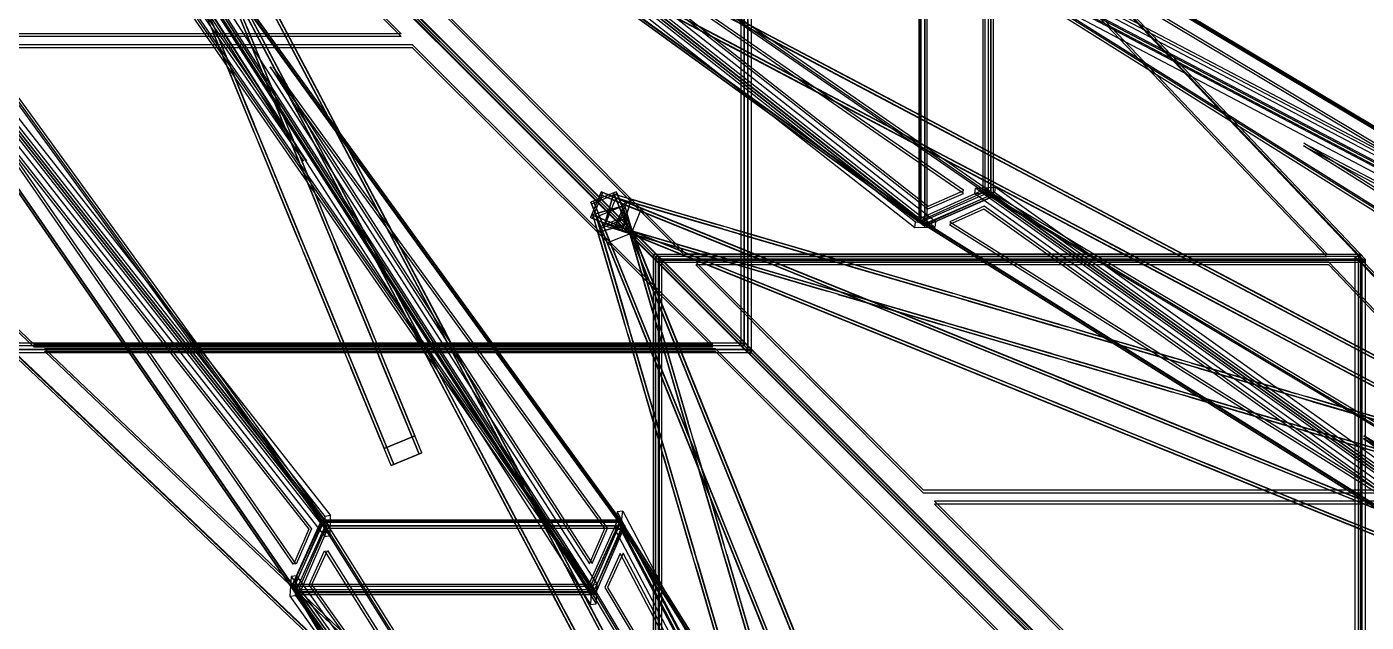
# Model space of a CAD drawing. Header units: millimetres. Extents: x -52000 to 48850, y -48850 to 51750.
# Drawn here: x -38463 to -31200, y 33072 to 36301 of the extents above; entities that cross this region are included whole.
import ezdxf

# ---------------------------------------------------------------- set-up
doc = ezdxf.new("R2010")
doc.units = ezdxf.units.MM
doc.layers.add('D-STR-STRC', color=7, linetype='Continuous', lineweight=25)

msp = doc.modelspace()

# ---------------------------------------------------------------- linework, layer by layer
at = {"layer": 'D-STR-STRC'}
for points in [[(-33590.4, 35234.6), (-38031.7, 38723.5), (-38401.4, 38723.5)], [(-33591.2, 35234.6), (-33221.6, 35395.8), (-38032.5, 38723.5)], [(-33592.8, 35219.5), (-38034.1, 38708.3), (-38403.8, 38708.3)], [(-33592.8, 35219.5), (-33223.2, 35380.7), (-38034.1, 38708.3)], [(-38591.5, 38591.5), (-38591.5, 34553.6), (-34553.6, 34553.6), (-34553.6, 38591.5)], [(-34571.7, 38586.9), (-38586.9, 38586.9), (-35039.5, 35039.5), (-31204.3, 35039.5)], [(-34571.7, 38572), (-38586.9, 38572), (-35039.5, 35024.6), (-31204.3, 35024.6)], [(-38586.2, 38586.2), (-38586.2, 34572.4), (-34572.4, 34572.4), (-34572.4, 38586.2)], [(-38570.8, 38570.8), (-38570.8, 34534), (-34534, 34534), (-34534, 38570.8)], [(-38565.5, 38565.5), (-38565.5, 34552.8), (-34552.8, 34552.8), (-34552.8, 38565.5)], [(-34571.7, 34571.7), (-34571.7, 38586.9), (-34591.7, 38586.9), (-34591.7, 34571.7)], [(-34533.3, 34533.3), (-34533.3, 38571.5), (-34553.3, 38571.5), (-34553.3, 34533.3)], [(-40328.3, 38034.1), (-40328.3, 38403.8), (-36839.5, 33592.8)], [(-40313.2, 38036.6), (-40313.2, 38406.2), (-36824.3, 33595.3)], [(-38723.5, 38401.4), (-38723.5, 38031.7), (-35395.9, 33220.8)], [(-38723.4, 38402.2), (-35395.8, 33221.5), (-35234.6, 33591.2)], [(-38708.3, 38403.8), (-38708.3, 38034.1), (-35380.7, 33223.2)], [(-38708.3, 38403.8), (-35380.7, 33223.2), (-35219.5, 33592.8)], [(-38685.8, 38064.2), (-36961.8, 35571.7), (-38685.8, 38255.7)], [(-38670.6, 38066.6), (-36946.6, 35574.1), (-38670.6, 38258.1)], [(-38163.1, 38205.1), (-38003.3, 38120.7), (-29603.7, 33681), (-29763.4, 33765.5)], [(-38155.6, 38219.3), (-37995.9, 38134.9), (-29596.2, 33695.2), (-29755.9, 33779.6)], [(-38100.8, 38218.2), (-38016.4, 38058.5), (-33576.7, 29658.8), (-33661.1, 29818.5)], [(-38086.7, 38225.7), (-38002.2, 38066), (-33562.6, 29666.3), (-33647, 29826)], [(-38219.3, 38155.6), (-38134.9, 37995.9), (-33695.2, 29596.2), (-33779.6, 29755.9)], [(-38205.1, 38163.1), (-38120.7, 38003.3), (-33681, 29603.7), (-33765.5, 29763.4)], [(-36336.1, 33983.7), (-36336.1, 33983.7), (-38042.3, 38138.9), (-38042.3, 38138.9)], [(-38225.7, 38086.7), (-38066, 38002.2), (-29666.3, 33562.6), (-29826, 33647)], [(-38218.2, 38100.8), (-38058.5, 38016.4), (-29658.8, 33576.7), (-29818.5, 33661.1)], [(-36473, 33927.4), (-36473, 33927.4), (-38179.2, 38082.7), (-38179.2, 38082.7)], [(-40328.3, 38034.1), (-36839.5, 33592.8), (-37000.7, 33223.2)], [(-40313.2, 38035.8), (-36824.3, 33594.4), (-36985.5, 33224.8)], [(-42122.5, 37919.2), (-37904.2, 37919.2), (-34533.3, 34548.3), (-38571.5, 34548.3)], [(-42122.5, 37904.2), (-37904.2, 37904.2), (-34533.3, 34533.3), (-38571.5, 34533.3)], [(-41402.6, 37413.2), (-37585, 37413.2), (-36432.4, 36263.3), (-40194, 36263.3)], [(-41402.6, 37398.2), (-37585, 37398.2), (-36432.4, 36248.3), (-40194, 36248.3)], [(-33576.7, 35313.6), (-33384.5, 35397.4), (-35886.2, 37127.8)], [(-33575.1, 35328.7), (-33382.9, 35412.6), (-35884.6, 37142.9)], [(-28454.5, 34128.9), (-33626.2, 36849.3), (-33269.7, 37010.5)], [(-28452.8, 34144.1), (-33624.6, 36864.5), (-33268, 37025.7)], [(-33268.2, 37024.8), (-33268.2, 35406.6), (-33624.4, 35245.4), (-33624.4, 36863.6)], [(-33250.3, 37018.4), (-33250.4, 35400.2), (-33619.6, 35240), (-33619.6, 36858.1)], [(-33238, 37006.8), (-33238.1, 35388.6), (-33594.2, 35226.5), (-33594.2, 36844.7)], [(-33223.4, 36999.7), (-33223.4, 35381.6), (-33592.6, 35220.4), (-33592.6, 36838.6)], [(-33277.5, 35401.5), (-33277.5, 37021.5), (-33268, 37025.7), (-33268, 35405.7)], [(-33233.2, 35376.3), (-33233.2, 36996.3), (-33223.2, 37000.7), (-33223.2, 35380.7)], [(-30759, 35420), (-33448.3, 36834.6), (-33262.9, 36918.4)], [(-30757.3, 35435.2), (-33446.7, 36849.8), (-33261.2, 36933.6)], [(-28454.1, 34128.9), (-28810.7, 33830.2), (-33625.9, 36849.4)], [(-33615.1, 36868.8), (-33615.1, 35248.8), (-33624.6, 35244.5), (-33624.6, 36864.5)], [(-28452.8, 34144.1), (-28809.4, 33845.4), (-33624.6, 36864.5)], [(-33582.9, 36843.8), (-33582.9, 35223.8), (-33592.8, 35219.5), (-33592.8, 36839.5)], [(-37330.1, 36760), (-37277.4, 36660.4), (-36940.3, 36022.6)], [(-37327, 36754.3), (-36989.9, 36116.4), (-36937.3, 36016.8)], [(-37315.9, 36767.5), (-37263.3, 36667.9), (-36926.2, 36030)], [(-37312.9, 36761.7), (-36975.8, 36123.9), (-36923.1, 36024.3)], [(-33042.8, 36782.3), (-36598.2, 36782.3), (-34890.3, 35070.4), (-31413.7, 35070.4)], [(-33042.8, 36767.4), (-36598.2, 36767.4), (-34890.3, 35055.5), (-31413.7, 35055.5)], [(-37448.5, 36697.4), (-37395.9, 36597.8), (-37058.8, 35959.9)], [(-37445.5, 36691.6), (-37108.4, 36053.8), (-37055.7, 35954.2)], [(-37434.4, 36704.8), (-37381.8, 36605.3), (-37044.6, 35967.4)], [(-37431.4, 36699.1), (-37094.2, 36061.3), (-37041.6, 35961.7)], [(-35367.5, 36576), (-35268, 36523.4), (-34630.1, 36186.2)], [(-35361.8, 36573), (-34723.9, 36235.8), (-34624.4, 36183.2)], [(-35360, 36590.1), (-35260.5, 36537.5), (-34622.6, 36200.4)], [(-35354.3, 36587.1), (-34716.5, 36250), (-34616.9, 36197.3)], [(-37093.7, 35828.8), (-37300.6, 36332.6), (-37300.6, 36332.6)], [(-37078.9, 35834.8), (-37285.8, 36338.7), (-37285.8, 36338.7)], [(-34604.9, 36324.5), (-34505.4, 36271.9), (-33867.5, 35934.7)], [(-34599.2, 36321.4), (-33961.3, 35984.3), (-33861.8, 35931.7)], [(-34597.4, 36338.6), (-34497.9, 36286), (-33860, 35948.9)], [(-34591.7, 36335.6), (-33953.9, 35998.5), (-33854.3, 35945.8)], [(-37245.4, 35766.5), (-37452.3, 36270.3), (-37452.3, 36270.3)], [(-37230.6, 35772.5), (-37437.5, 36276.4), (-37437.5, 36276.4)], [(-37077.8, 35789.9), (-37077.8, 35789.9), (-37284.7, 36293.8)], [(-37063, 35796), (-37063, 35796), (-37269.9, 36299.9)], [(-40132, 36204.2), (-36373.2, 36204.2), (-34742.9, 34577.8), (-38422.6, 34577.8)], [(-40132, 36189.2), (-36373.2, 36189.2), (-34742.9, 34562.8), (-38422.6, 34562.8)], [(-37229.5, 35727.6), (-37229.5, 35727.6), (-37436.4, 36231.5)], [(-37214.7, 35733.7), (-37214.7, 35733.7), (-37421.6, 36237.6)], [(-34667.5, 36206), (-34568, 36153.4), (-33930.1, 35816.2)], [(-34661.8, 36203), (-34024, 35865.8), (-33924.4, 35813.2)], [(-34660.1, 36220.1), (-34560.5, 36167.5), (-33922.6, 35830.4)], [(-34654.3, 36217.1), (-34016.5, 35880), (-33916.9, 35827.4)], [(-37142.9, 36082.8), (-35412.5, 33388.9), (-35328.7, 33581.1)], [(-37127.7, 36084.4), (-35397.4, 33390.5), (-35313.5, 33582.7)], [(-36960.1, 36060), (-36907.5, 35960.4), (-36570.3, 35322.6)], [(-36957.1, 36054.3), (-36619.9, 35416.4), (-36567.3, 35316.9)], [(-36946, 36067.5), (-36893.3, 35967.9), (-36556.2, 35330.1)], [(-36942.9, 36061.8), (-36605.8, 35423.9), (-36553.2, 35324.3)], [(-37078.6, 35997.4), (-37025.9, 35897.8), (-36688.8, 35260)], [(-37075.5, 35991.7), (-36738.4, 35353.8), (-36685.8, 35254.2)], [(-37064.4, 36004.9), (-37011.8, 35905.3), (-36674.7, 35267.4)], [(-37061.4, 35999.1), (-36724.3, 35361.3), (-36671.6, 35261.7)], [(-33905, 35954.5), (-33805.4, 35901.9), (-33167.5, 35564.7)], [(-33899.2, 35951.5), (-33261.4, 35614.3), (-33161.8, 35561.7)], [(-33897.5, 35968.6), (-33797.9, 35916), (-33160.1, 35578.9)], [(-33891.8, 35965.6), (-33253.9, 35628.5), (-33154.3, 35575.9)], [(-38747.8, 35886.2), (-36933.6, 33576.7), (-37017.4, 33384.5)], [(-38732.6, 35887.8), (-36918.4, 33578.3), (-37002.3, 33386.1)], [(-33967.6, 35836), (-33868, 35783.4), (-33230.2, 35446.3)], [(-33961.8, 35833), (-33324, 35495.9), (-33224.4, 35443.2)], [(-33960.1, 35850.2), (-33860.5, 35797.6), (-33222.7, 35460.4)], [(-33954.4, 35847.2), (-33316.5, 35510), (-33217, 35457.4)], [(-36850, 35235.2), (-37056.9, 35739), (-37056.9, 35739)], [(-36835.2, 35241.2), (-37042.1, 35745.1), (-37042.1, 35745.1)], [(-37001.7, 35172.9), (-37208.6, 35676.7), (-37208.6, 35676.7)], [(-36986.9, 35178.9), (-37193.8, 35682.8), (-37193.8, 35682.8)], [(-36834, 35196.3), (-36834, 35196.3), (-37040.9, 35700.2)], [(-36819.2, 35202.4), (-36819.2, 35202.4), (-37026.1, 35706.3)], [(-28651.9, 34151.2), (-28850.9, 33984.4), (-31539, 35669.8)], [(-36985.7, 35134), (-36985.7, 35134), (-37192.6, 35637.9)], [(-36970.9, 35140.1), (-36970.9, 35140.1), (-37177.8, 35644)], [(-33197.5, 35598.7), (-33097.9, 35546), (-32460.1, 35208.9)], [(-33191.8, 35595.6), (-32553.9, 35258.5), (-32454.4, 35205.9)], [(-28653.2, 34136), (-28852.3, 33969.3), (-31540.3, 35654.7)], [(-33205, 35584.5), (-33105.4, 35531.9), (-32467.6, 35194.8)], [(-33199.3, 35581.5), (-32561.4, 35244.4), (-32461.8, 35191.7)], [(-33267.6, 35466.1), (-33168, 35413.4), (-32530.2, 35076.3)], [(-33261.9, 35463), (-32624, 35125.9), (-32524.5, 35073.3)], [(-33260.1, 35480.2), (-33160.6, 35427.6), (-32522.7, 35090.4)], [(-33254.4, 35477.2), (-32616.5, 35140), (-32517, 35087.4)], [(-35349.4, 35405.3), (-35405.7, 35266.3), (-35396.4, 35262.5), (-35340.1, 35401.5)], [(-35349.4, 35405.3), (-35405.7, 35266.3), (-35265.3, 35209.4), (-35209, 35348.5)], [(-35266.3, 35405.7), (-35405.3, 35349.4), (-35401.5, 35340.1), (-35262.5, 35396.4)], [(-35266.3, 35405.7), (-35405.3, 35349.4), (-35348.5, 35209), (-35209.4, 35265.3)], [(-35355.4, 35390.5), (-35215, 35333.6), (-25374.3, 31349.8), (-25514.7, 31406.7)], [(-35349.4, 35405.3), (-35209, 35348.5), (-25368.3, 31364.7), (-25508.7, 31421.5)], [(-35332.6, 35221), (-35282.1, 35393.7), (-35282.1, 35393.7), (-35332.6, 35221)], [(-35269.4, 35372.9), (-35325.7, 35233.9), (-35185.3, 35177), (-35129, 35316.1)], [(-29690.3, 33742.1), (-29690.3, 33742.1), (-35286.6, 35378.4), (-35286.6, 35378.4)], [(-35281.1, 35399.7), (-35224.3, 35259.3), (-31240.5, 25418.6), (-31297.3, 25559)], [(-35266.3, 35405.7), (-35209.4, 35265.3), (-31225.6, 25424.6), (-31282.5, 25565)], [(-28809.4, 32225.4), (-33268, 35405.7), (-33624.6, 35244.5)], [(-28807.7, 32240.6), (-33266.3, 35420.9), (-33622.9, 35259.7)], [(-33319.4, 35425.3), (-33212.1, 35431.7), (-33215.1, 35401.4), (-33322.4, 35394.9)], [(-28809.4, 32225.4), (-28452.8, 32524.1), (-33268, 35405.7)], [(-28808.1, 32240.5), (-28451.5, 32539.3), (-33266.7, 35420.9)], [(-36708.6, 35297.4), (-36656, 35197.9), (-36318.8, 34560)], [(-36694.4, 35304.9), (-36641.8, 35205.3), (-36304.7, 34567.5)], [(-36691.4, 35299.2), (-36354.3, 34661.3), (-36301.7, 34561.8)], [(-36590.1, 35360), (-36537.5, 35260.5), (-36200.4, 34622.6)], [(-36587.1, 35354.3), (-36250, 34716.5), (-36197.3, 34616.9)], [(-36576, 35367.5), (-36523.4, 35268), (-36186.2, 34630.1)], [(-36573, 35361.8), (-36235.8, 34723.9), (-36183.2, 34624.4)], [(-35405.3, 35349.4), (-35348.5, 35209), (-31364.7, 25368.3), (-31421.5, 25508.7)], [(-35393.7, 35282.1), (-35221, 35332.6), (-35221, 35332.6), (-35393.7, 35282.1)], [(-35390.5, 35355.4), (-35333.6, 35215), (-31349.8, 25374.3), (-31406.7, 25514.7)], [(-35233.9, 35325.7), (-35372.9, 35269.4), (-35316.1, 35129), (-35177, 35185.3)], [(-35218.4, 35352.2), (-35274.7, 35213.2), (-35265.3, 35209.4), (-35209, 35348.5)], [(-35241.3, 35344.3), (-35153.7, 35308.8), (-34462.1, 35028.8)], [(-35236.6, 35192.9), (-35186.1, 35365.7), (-35186.1, 35365.7), (-35236.6, 35192.9)], [(-33600.1, 29731.9), (-33600.1, 29731.9), (-35236.3, 35328.1), (-35236.3, 35328.1)], [(-35235.3, 35359.1), (-35147.7, 35323.7), (-34456.1, 35043.7)], [(-35230.3, 35339.8), (-34538.7, 35059.8), (-34451.1, 35024.4)], [(-35224.3, 35354.7), (-34532.7, 35074.7), (-34445.1, 35039.2)], [(-34731.5, 35216.1), (-35190.6, 35350.3), (-35190.6, 35350.3)], [(-34727, 35231.4), (-35186.1, 35365.7), (-35186.1, 35365.7)], [(-34691.2, 35204.3), (-34691.2, 35204.3), (-35150.3, 35338.5)], [(-34686.7, 35219.7), (-34686.7, 35219.7), (-35145.8, 35353.9)], [(-30955.7, 33658.3), (-33274.2, 35312), (-33459.6, 35228.2)], [(-30954, 33673.5), (-33272.5, 35327.2), (-33457.9, 35243.4)], [(-36705.6, 35291.7), (-36368.4, 34653.8), (-36315.8, 34554.3)], [(-35405.7, 35266.3), (-35265.3, 35209.4), (-25424.6, 31225.6), (-25565, 31282.5)], [(-35399.7, 35281.1), (-35259.3, 35224.3), (-25418.6, 31240.5), (-25559, 31297.3)], [(-33742.1, 29690.3), (-33742.1, 29690.3), (-35378.4, 35286.6), (-35378.4, 35286.6)], [(-35365.7, 35186.1), (-35192.9, 35236.6), (-35192.9, 35236.6), (-35365.7, 35186.1)], [(-35359.1, 35235.3), (-35323.7, 35147.7), (-35043.7, 34456.1)], [(-35354.7, 35224.3), (-35074.7, 34532.7), (-35039.2, 34445.1)], [(-35213.2, 35274.7), (-35352.2, 35218.4), (-35348.5, 35209), (-35209.4, 35265.3)], [(-35344.3, 35241.3), (-35308.8, 35153.7), (-35028.8, 34462.1)], [(-35339.8, 35230.3), (-35059.8, 34538.7), (-35024.4, 34451.1)], [(-29731.9, 33600.1), (-29731.9, 33600.1), (-35328.1, 35236.3), (-35328.1, 35236.3)], [(-35285.5, 35234.9), (-35198, 35199.4), (-34506.4, 34919.4)], [(-35274.6, 35230.4), (-34582.9, 34950.4), (-34495.4, 34915)], [(-35234.9, 35285.5), (-35199.4, 35198), (-34919.4, 34506.4)], [(-35230.4, 35274.6), (-34950.4, 34582.9), (-34915, 34495.4)], [(-35220, 35291.5), (-35184.6, 35204), (-34904.6, 34512.4)], [(-35215.6, 35280.6), (-34935.6, 34588.9), (-34900.2, 34501.4)], [(-35074, 34773), (-35208.3, 35232.1), (-35208.3, 35232.1)], [(-35058.7, 34777.5), (-35192.9, 35236.6), (-35192.9, 35236.6)], [(-33644.1, 35241.5), (-33535.5, 35242.9), (-33539.6, 35212.6), (-33648.1, 35211.2)], [(-32497.5, 35228.7), (-32398, 35176.1), (-31760.1, 34838.9)], [(-32491.8, 35225.7), (-31854, 34888.5), (-31754.4, 34835.9)], [(-36591.4, 34647.6), (-36798.3, 35151.5), (-36798.3, 35151.5)], [(-35231.4, 34727), (-35365.7, 35186.1), (-35365.7, 35186.1)], [(-35216.1, 34731.5), (-35350.3, 35190.6), (-35350.3, 35190.6)], [(-35291.5, 35220), (-35204, 35184.6), (-34512.4, 34904.6)], [(-35280.6, 35215.6), (-34588.9, 34935.6), (-34501.4, 34900.2)], [(-34777.5, 35058.7), (-35236.6, 35192.9), (-35236.6, 35192.9)], [(-34773, 35074), (-35232.1, 35208.3), (-35232.1, 35208.3)], [(-35062.2, 34732.7), (-35062.2, 34732.7), (-35196.5, 35191.8)], [(-34737.2, 35046.9), (-34737.2, 35046.9), (-35196.3, 35181.1)], [(-34732.7, 35062.2), (-34732.7, 35062.2), (-35191.8, 35196.5)], [(-35046.9, 34737.2), (-35046.9, 34737.2), (-35181.1, 35196.3)], [(-34109.7, 35034.3), (-34638.4, 35188.9), (-34638.4, 35188.9)], [(-34105.2, 35049.6), (-34633.9, 35204.2), (-34633.9, 35204.2)], [(-34069.4, 35022.5), (-34069.4, 35022.5), (-34598.1, 35177.1)], [(-34064.9, 35037.8), (-34064.9, 35037.8), (-34593.6, 35192.4)], [(-32505, 35214.6), (-32405.5, 35161.9), (-31767.6, 34824.8)], [(-32499.3, 35211.5), (-31861.4, 34874.4), (-31761.9, 34821.8)], [(-36757.9, 34579.3), (-36964.8, 35083.1), (-36964.8, 35083.1)], [(-36743.1, 34585.3), (-36950, 35089.2), (-36950, 35089.2)], [(-36606.2, 34641.6), (-36813.1, 35145.4), (-36813.1, 35145.4)], [(-36590.3, 34602.7), (-36590.3, 34602.7), (-36797.2, 35106.6)], [(-36575.5, 34608.8), (-36575.5, 34608.8), (-36782.4, 35112.7)], [(-35219.7, 34686.7), (-35219.7, 34686.7), (-35353.9, 35145.8)], [(-35204.3, 34691.2), (-35204.3, 34691.2), (-35338.5, 35150.3)], [(-32567.6, 35096.1), (-32468.1, 35043.5), (-31830.2, 34706.3)], [(-32561.9, 35093.1), (-31924, 34755.9), (-31824.5, 34703.3)], [(-32560.2, 35110.2), (-32460.6, 35057.6), (-31822.7, 34720.5)], [(-32554.4, 35107.2), (-31916.6, 34770.1), (-31817, 34717.4)], [(-36742, 34540.4), (-36742, 34540.4), (-36948.9, 35044.3)], [(-36727.2, 34546.5), (-36727.2, 34546.5), (-36934.1, 35050.4)], [(-35066, 35066), (-35066, 31230.9), (-31230.9, 31230.9), (-31230.9, 35066)], [(-35055.1, 35055.1), (-35055.1, 31242.2), (-35035.1, 31242.2), (-35035.1, 35055.1)], [(-31242.2, 35055.1), (-35055.1, 35055.1), (-31165.2, 31165.2), (-27552.3, 31165.2)], [(-31242.2, 35040.2), (-35055.1, 35040.2), (-31165.2, 31150.3), (-27552.3, 31150.3)], [(-35054.4, 35054.4), (-35054.4, 31242.9), (-31242.9, 31242.9), (-31242.9, 35054.4)], [(-35039.5, 35039.5), (-35039.5, 31204.3), (-35019.5, 31204.3), (-35019.5, 35039.5)], [(-35038.8, 35038.8), (-35038.8, 31205), (-31205, 31205), (-31205, 35038.8)], [(-35033.9, 35033.9), (-35033.9, 31223.5), (-31223.5, 31223.5), (-31223.5, 35033.9)], [(-31403.1, 35024.5), (-34834.6, 35024.5), (-33602.3, 33789.1), (-30228, 33789.1)], [(-31403.1, 35009.6), (-34834.6, 35009.6), (-33602.3, 33774.1), (-30228, 33774.1)], [(-34155.7, 34876.9), (-34684.4, 35031.5), (-34684.4, 35031.5)], [(-34151.2, 34892.2), (-34679.9, 35046.8), (-34679.9, 35046.8)], [(-34115.4, 34865.1), (-34115.4, 34865.1), (-34644.1, 35019.7)], [(-34110.9, 34880.4), (-34110.9, 34880.4), (-34639.6, 35035)], [(-34479.2, 35035.8), (-34391.7, 35000.3), (-33642, 34696.8)], [(-34473.2, 35050.6), (-34385.7, 35015.2), (-33636, 34711.7)], [(-34468.3, 35031.3), (-33718.6, 34727.8), (-33631.1, 34692.4)], [(-34462.2, 35046.2), (-33712.6, 34742.7), (-33625.1, 34707.2)], [(-33487.9, 34852.5), (-34016.6, 35007.1), (-34016.6, 35007.1)], [(-33483.4, 34867.8), (-34012.1, 35022.4), (-34012.1, 35022.4)], [(-33443.1, 34856), (-33443.1, 34856), (-33971.8, 35010.6)], [(-31242.2, 31242.2), (-31242.2, 35055.1), (-31262.2, 35055.1), (-31262.2, 31242.2)], [(-31204.3, 31204.3), (-31204.3, 35039.5), (-31224.3, 35039.5), (-31224.3, 31204.3)], [(-33447.6, 34840.7), (-33447.6, 34840.7), (-33976.3, 34995.3)], [(-34529.5, 34911.5), (-34442, 34876.1), (-33692.3, 34572.6)], [(-34523.5, 34926.4), (-34436, 34890.9), (-33686.3, 34587.5)], [(-34518.5, 34907.1), (-33768.9, 34603.6), (-33681.4, 34568.2)], [(-34512.5, 34921.9), (-33762.9, 34618.5), (-33675.3, 34583)], [(-33529.4, 34710.4), (-34058.1, 34865), (-34058.1, 34865)], [(-33533.9, 34695.1), (-34062.6, 34849.6), (-34062.6, 34849.6)], [(-33493.6, 34683.3), (-33493.6, 34683.3), (-34022.3, 34837.9)], [(-33489.1, 34698.6), (-33489.1, 34698.6), (-34017.8, 34853.2)], [(-32866.1, 34670.7), (-33394.8, 34825.2), (-33394.8, 34825.2)], [(-32861.6, 34686), (-33390.3, 34840.6), (-33390.3, 34840.6)], [(-32825.8, 34658.9), (-32825.8, 34658.9), (-33354.5, 34813.5)], [(-32821.3, 34674.2), (-32821.3, 34674.2), (-33350, 34828.8)], [(-31805, 34844.6), (-31705.5, 34792), (-31067.6, 34454.8)], [(-31799.3, 34841.6), (-31161.5, 34504.4), (-31061.9, 34451.8)], [(-31797.6, 34858.7), (-31698, 34806.1), (-31060.1, 34469)], [(-31791.8, 34855.7), (-31154, 34518.6), (-31054.4, 34465.9)], [(-33653.1, 34718.6), (-33565.6, 34683.2), (-32816, 34379.7)], [(-31867.7, 34726.1), (-31768.1, 34673.5), (-31130.2, 34336.3)], [(-31861.9, 34723.1), (-31224.1, 34385.9), (-31124.5, 34333.3)], [(-31860.2, 34740.3), (-31760.6, 34687.6), (-31122.8, 34350.5)], [(-31854.5, 34737.2), (-31216.6, 34400.1), (-31117, 34347.5)], [(-36220.1, 34660.1), (-36167.5, 34560.5), (-35830.4, 33922.6)], [(-36217.1, 34654.3), (-35880, 34016.5), (-35827.4, 33916.9)], [(-36206, 34667.5), (-36153.4, 34568), (-35816.2, 33930.1)], [(-36203, 34661.8), (-35865.8, 34024), (-35813.2, 33924.4)], [(-34892.2, 34151.2), (-35046.8, 34679.9), (-35046.8, 34679.9)], [(-34876.9, 34155.7), (-35031.5, 34684.4), (-35031.5, 34684.4)], [(-34865.1, 34115.4), (-34865.1, 34115.4), (-35019.7, 34644.1)], [(-33659.1, 34703.8), (-33571.6, 34668.3), (-32822, 34364.9)], [(-33648.2, 34699.3), (-32898.5, 34395.9), (-32811, 34360.4)], [(-33642.2, 34714.2), (-32892.5, 34410.7), (-32805, 34375.3)], [(-32912.1, 34513.3), (-33440.8, 34667.8), (-33440.8, 34667.8)], [(-32907.6, 34528.6), (-33436.3, 34683.2), (-33436.3, 34683.2)], [(-32871.8, 34501.5), (-32871.8, 34501.5), (-33400.5, 34656.1)], [(-32867.3, 34516.8), (-32867.3, 34516.8), (-33396, 34671.4)], [(-32244.3, 34488.9), (-32773, 34643.4), (-32773, 34643.4)], [(-32239.8, 34504.2), (-32768.5, 34658.8), (-32768.5, 34658.8)], [(-32199.5, 34492.4), (-32199.5, 34492.4), (-32728.2, 34647)], [(-38586.9, 34586.7), (-34571.7, 34586.7), (-31204.3, 31219.3), (-35039.5, 31219.3)], [(-38586.9, 34571.7), (-34571.7, 34571.7), (-31204.3, 31204.3), (-35039.5, 31204.3)], [(-36338.6, 34597.4), (-36286, 34497.9), (-35948.9, 33860)], [(-36335.6, 34591.7), (-35998.5, 33953.9), (-35945.8, 33854.3)], [(-36324.5, 34604.9), (-36271.9, 34505.4), (-35934.7, 33867.5)], [(-36321.4, 34599.2), (-35984.3, 33961.3), (-35931.7, 33861.8)], [(-35049.6, 34105.2), (-35204.2, 34633.9), (-35204.2, 34633.9)], [(-35037.8, 34064.9), (-35037.8, 34064.9), (-35192.4, 34593.6)], [(-35034.3, 34109.7), (-35188.9, 34638.4), (-35188.9, 34638.4)], [(-35022.5, 34069.4), (-35022.5, 34069.4), (-35177.1, 34598.1)], [(-34880.4, 34110.9), (-34880.4, 34110.9), (-35035, 34639.6)], [(-33709.4, 34579.6), (-33621.9, 34544.1), (-32872.2, 34240.7)], [(-33703.4, 34594.4), (-33615.9, 34559), (-32866.2, 34255.5)], [(-33698.5, 34575.1), (-32948.8, 34271.6), (-32861.3, 34236.2)], [(-33692.5, 34590), (-32942.8, 34286.5), (-32855.3, 34251)], [(-32204, 34477.1), (-32204, 34477.1), (-32732.7, 34631.7)], [(-38367.5, 34557.2), (-34730.6, 34557.2), (-33101.8, 32932.5), (-36660, 32932.5)], [(-38367.5, 34542.2), (-34730.6, 34542.2), (-33101.8, 32917.5), (-36660, 32917.5)], [(-36390, 34115), (-36569.4, 34551.8), (-36569.4, 34551.8)], [(-36375.2, 34121.1), (-36554.6, 34557.9), (-36554.6, 34557.9)], [(-36374.1, 34076.2), (-36374.1, 34076.2), (-36553.4, 34513)], [(-36359.3, 34082.2), (-36359.3, 34082.2), (-36538.6, 34519.1)], [(-34926.4, 34523.5), (-34890.9, 34436), (-34587.5, 33686.3)], [(-34921.9, 34512.5), (-34618.5, 33762.9), (-34583, 33675.3)], [(-34911.5, 34529.5), (-34876.1, 34442), (-34572.6, 33692.3)], [(-34907.1, 34518.5), (-34603.6, 33768.9), (-34568.2, 33681.4)], [(-32285.8, 34346.8), (-32814.5, 34501.4), (-32814.5, 34501.4)], [(-36541.7, 34052.7), (-36721.1, 34489.5), (-36721.1, 34489.5)], [(-36526.9, 34058.8), (-36706.3, 34495.6), (-36706.3, 34495.6)], [(-36525.8, 34013.9), (-36525.8, 34013.9), (-36705.1, 34450.7)], [(-36511, 34020), (-36511, 34020), (-36690.3, 34456.8)], [(-35050.6, 34473.2), (-35015.2, 34385.7), (-34711.7, 33636)], [(-35046.2, 34462.2), (-34742.7, 33712.6), (-34707.2, 33625.1)], [(-35035.8, 34479.2), (-35000.3, 34391.7), (-34696.8, 33642)], [(-35031.3, 34468.3), (-34727.8, 33718.6), (-34692.4, 33631.1)], [(-32290.3, 34331.4), (-32819, 34486), (-32819, 34486)], [(-32250, 34319.7), (-32250, 34319.7), (-32778.7, 34474.2)], [(-32245.5, 34335), (-32245.5, 34335), (-32774.2, 34489.6)], [(-31622.5, 34307), (-32151.2, 34461.6), (-32151.2, 34461.6)], [(-31618, 34322.4), (-32146.7, 34477), (-32146.7, 34477)], [(-31582.2, 34295.3), (-31582.2, 34295.3), (-32110.9, 34449.8)], [(-31577.7, 34310.6), (-31577.7, 34310.6), (-32106.4, 34465.2)], [(-32839.1, 34371.8), (-32751.6, 34336.4), (-32001.9, 34032.9)], [(-32833.1, 34386.6), (-32745.6, 34351.2), (-31995.9, 34047.7)], [(-32828.1, 34367.4), (-32078.5, 34063.9), (-31991, 34028.4)], [(-32822.1, 34382.2), (-32072.5, 34078.7), (-31984.9, 34043.3)], [(-31668.5, 34149.6), (-32197.2, 34304.2), (-32197.2, 34304.2)], [(-31664, 34165), (-32192.7, 34319.6), (-32192.7, 34319.6)], [(-31628.2, 34137.8), (-31628.2, 34137.8), (-32156.9, 34292.4)], [(-31623.7, 34153.2), (-31623.7, 34153.2), (-32152.4, 34307.8)], [(-31000.7, 34125.2), (-31529.4, 34279.8), (-31529.4, 34279.8)], [(-30996.2, 34140.6), (-31524.9, 34295.2), (-31524.9, 34295.2)], [(-30955.9, 34128.8), (-30955.9, 34128.8), (-31484.6, 34283.4)], [(-32889.4, 34247.6), (-32801.8, 34212.1), (-32052.2, 33908.7)], [(-32883.4, 34262.4), (-32795.8, 34227), (-32046.2, 33923.5)], [(-32878.4, 34243.1), (-32128.8, 33939.7), (-32041.2, 33904.2)], [(-32872.4, 34258), (-32122.8, 33954.5), (-32035.2, 33919.1)], [(-30960.4, 34113.5), (-30960.4, 34113.5), (-31489.1, 34268)], [(-31042.2, 33983.2), (-31570.9, 34137.8), (-31570.9, 34137.8)], [(-36525.8, 34013.9), (-36359.3, 34082.2), (-36359.3, 34082.2), (-36525.8, 34013.9)], [(-34695.1, 33533.9), (-34849.6, 34062.6), (-34849.6, 34062.6)], [(-31046.7, 33967.8), (-31575.4, 34122.4), (-31575.4, 34122.4)], [(-31006.4, 33956), (-31006.4, 33956), (-31535.1, 34110.6)], [(-31001.9, 33971.4), (-31001.9, 33971.4), (-31530.6, 34126)], [(-28839.4, 32373.7), (-28649.4, 32532.9), (-31215.2, 34068.4)], [(-28838.1, 32388.9), (-28648.1, 32548.1), (-31213.9, 34083.6)], [(-36487.8, 33921.4), (-36321.3, 33989.7), (-36321.3, 33989.7), (-36487.8, 33921.4)], [(-34867.8, 33483.4), (-35022.4, 34012.1), (-35022.4, 34012.1)], [(-34852.5, 33487.9), (-35007.1, 34016.6), (-35007.1, 34016.6)], [(-34710.4, 33529.4), (-34865, 34058.1), (-34865, 34058.1)], [(-34698.6, 33489.1), (-34698.6, 33489.1), (-34853.2, 34017.8)], [(-34683.3, 33493.6), (-34683.3, 33493.6), (-34837.9, 34022.3)], [(-32019, 34039.8), (-31931.5, 34004.4), (-31181.8, 33700.9)], [(-32013, 34054.6), (-31925.5, 34019.2), (-31175.8, 33715.7)], [(-32008.1, 34035.4), (-31258.4, 33731.9), (-31170.9, 33696.5)], [(-32002.1, 34050.2), (-31252.4, 33746.7), (-31164.9, 33711.3)], [(-35850.2, 33960.1), (-35797.6, 33860.5), (-35460.4, 33222.7)], [(-35847.2, 33954.4), (-35510, 33316.5), (-35457.4, 33217)], [(-35836, 33967.6), (-35783.4, 33868), (-35446.3, 33230.2)], [(-35833, 33961.8), (-35495.9, 33324), (-35443.2, 33224.4)], [(-34856, 33443.1), (-34856, 33443.1), (-35010.6, 33971.8)], [(-34840.7, 33447.6), (-34840.7, 33447.6), (-34995.3, 33976.3)], [(-32063.3, 33930.4), (-31975.8, 33895), (-31226.1, 33591.5)], [(-32052.4, 33926), (-31302.7, 33622.5), (-31215.2, 33587.1)], [(-35968.6, 33897.5), (-35916, 33797.9), (-35578.9, 33160.1)], [(-35965.6, 33891.8), (-35628.5, 33253.9), (-35575.9, 33154.3)], [(-35954.5, 33905), (-35901.9, 33805.4), (-35564.7, 33167.5)], [(-35951.5, 33899.2), (-35614.3, 33261.4), (-35561.7, 33161.8)], [(-32069.3, 33915.6), (-31981.8, 33880.2), (-31232.1, 33576.7)], [(-32058.4, 33911.2), (-31308.7, 33607.7), (-31221.2, 33572.3)], [(-34594.4, 33703.4), (-34559, 33615.9), (-34255.5, 32866.2)], [(-34579.6, 33709.4), (-34544.1, 33621.9), (-34240.7, 32872.2)], [(-30169.8, 33727.9), (-33541.3, 33727.9), (-32309, 32492.4), (-28994.7, 32492.4)], [(-30169.8, 33712.9), (-33541.3, 33712.9), (-32309, 32477.5), (-28994.7, 32477.5)], [(-37010.6, 33269.7), (-36849.3, 33626.3), (-33830.2, 28811.1)], [(-36817.4, 33541.6), (-36816, 33650.1), (-36846.4, 33646.1), (-36847.7, 33537.5)], [(-35261.2, 33671.2), (-35273.3, 33573.4), (-35243, 33576.4), (-35230.9, 33674.3)], [(-34718.6, 33653.1), (-34683.2, 33565.6), (-34379.7, 32816)], [(-34714.2, 33642.2), (-34410.7, 32892.5), (-34375.3, 32805)], [(-34703.8, 33659.1), (-34668.3, 33571.6), (-34364.9, 32822)], [(-34699.3, 33648.2), (-34395.9, 32898.5), (-34360.4, 32811)], [(-34590, 33692.5), (-34286.5, 32942.8), (-34251, 32855.3)], [(-34575.1, 33698.5), (-34271.6, 32948.8), (-34236.2, 32861.3)], [(-37025.7, 33268), (-36864.5, 33624.6), (-33845.4, 28809.4)], [(-37024.8, 33268.2), (-35406.6, 33268.2), (-35245.4, 33624.4), (-36863.6, 33624.4)], [(-37018.4, 33250.3), (-35400.2, 33250.4), (-35240, 33619.6), (-36858.1, 33619.6)], [(-37006.8, 33238), (-35388.6, 33238.1), (-35226.5, 33594.2), (-36844.7, 33594.2)], [(-36999.7, 33223.4), (-35381.6, 33223.4), (-35220.4, 33592.6), (-36838.6, 33592.6)], [(-36868.8, 33615.1), (-35248.8, 33615.1), (-35244.5, 33624.6), (-36864.5, 33624.6)], [(-36843.8, 33582.9), (-35223.8, 33582.9), (-35219.5, 33592.8), (-36839.5, 33592.8)], [(-35259.7, 33622.9), (-35420.9, 33266.3), (-32539.3, 28451.1)], [(-35244.5, 33624.6), (-35405.7, 33268), (-32524.1, 28452.8)], [(-35259.7, 33623.2), (-32539.3, 28451.4), (-32240.5, 28808)], [(-35244.5, 33624.6), (-32524.1, 28452.8), (-32225.4, 28809.4)], [(-31249.3, 33583.6), (-31161.7, 33548.2), (-30412.1, 33244.7)], [(-31243.3, 33598.5), (-31155.7, 33563), (-30406.1, 33259.5)], [(-31238.3, 33579.2), (-30488.6, 33275.7), (-30401.1, 33240.3)], [(-31232.3, 33594), (-30482.6, 33290.5), (-30395.1, 33255.1)], [(-36932, 33274.2), (-36848.2, 33459.6), (-35278.3, 30955.7)], [(-36916.9, 33275.9), (-36833, 33461.3), (-35263.1, 30957.4)], [(-35245, 33445), (-35328.8, 33259.6), (-33830.4, 30755.7)], [(-35229.8, 33446.7), (-35313.6, 33261.2), (-33815.2, 30757.3)], [(-34528.6, 32907.6), (-34683.2, 33436.3), (-34683.2, 33436.3)], [(-34513.3, 32912.1), (-34667.8, 33440.8), (-34667.8, 33440.8)], [(-34686, 32861.6), (-34840.6, 33390.3), (-34840.6, 33390.3)], [(-34674.2, 32821.3), (-34674.2, 32821.3), (-34828.8, 33350)], [(-34670.7, 32866.1), (-34825.2, 33394.8), (-34825.2, 33394.8)], [(-34658.9, 32825.8), (-34658.9, 32825.8), (-34813.5, 33354.5)], [(-34516.8, 32867.3), (-34516.8, 32867.3), (-34671.4, 33396)], [(-34501.5, 32871.8), (-34501.5, 32871.8), (-34656.1, 33400.5)], [(-37006.2, 33216.6), (-36999.8, 33323.9), (-37030.1, 33320.9), (-37036.5, 33213.6)], [(-35401.5, 33277.5), (-37021.5, 33277.5), (-37025.7, 33268), (-35405.7, 33268)], [(-37025.7, 33268), (-33845.4, 28809.4), (-34144.1, 28452.8)], [(-37010.6, 33269.3), (-33830.2, 28810.7), (-34128.9, 28454.1)], [(-35466.1, 33267.6), (-35413.4, 33168), (-35076.3, 32530.2)], [(-35400.9, 33271.8), (-35405.9, 33168.5), (-35375.6, 33172.5), (-35370.6, 33275.8)], [(-35376.3, 33233.2), (-36996.3, 33233.2), (-37000.7, 33223.2), (-35380.7, 33223.2)], [(-35598.7, 33197.5), (-35546, 33097.9), (-35208.9, 32460.1)], [(-35595.6, 33191.8), (-35258.5, 32553.9), (-35205.9, 32454.4)], [(-35584.5, 33205), (-35531.9, 33105.4), (-35194.8, 32467.6)], [(-35581.5, 33199.3), (-35244.4, 32561.4), (-35191.7, 32461.8)], [(-35480.2, 33260.1), (-35427.6, 33160.6), (-35090.4, 32522.7)], [(-35477.2, 33254.4), (-35140, 32616.5), (-35087.4, 32517)], [(-35463, 33261.9), (-35125.9, 32624), (-35073.3, 32524.5)]]:
    msp.add_lwpolyline(points, close=True, dxfattribs=at)
for points in [[(-33644.1, 35241.5), (-38085.4, 38730.4)], [(-33535.5, 35242.9), (-37976.8, 38731.7)], [(-33592.8, 35219.5), (-38403.8, 38708.3)], [(-33582.9, 35223.8), (-38386.2, 38708.3)], [(-33648.1, 35211.2), (-38089.4, 38700)], [(-33233.2, 35376.3), (-38051.8, 38708.3)], [(-33223.2, 35380.7), (-38034.1, 38708.3)], [(-33539.6, 35212.6), (-37980.9, 38701.4)], [(-38586.9, 38586.9), (-35039.5, 35039.5)], [(-38566.9, 38586.9), (-35019.5, 35039.5)], [(-34591.7, 38586.9), (-31224.3, 35039.5)], [(-34571.7, 38586.9), (-31204.3, 35039.5)], [(-38728.6, 38452.4), (-35400.9, 33271.8)], [(-38698.2, 38456.5), (-35370.6, 33275.8)], [(-40328.3, 38403.8), (-36839.5, 33592.8)], [(-40328.3, 38386.2), (-36843.8, 33582.9)], [(-38733.6, 38349.1), (-35405.9, 33168.5)], [(-38708.3, 38403.8), (-35219.5, 33592.8)], [(-38708.3, 38386.2), (-35223.8, 33582.9)], [(-38703.2, 38353.2), (-35375.6, 33172.5)], [(-38155.6, 38219.3), (-29755.9, 33779.6)], [(-38144.9, 38213.7), (-29745.3, 33774)], [(-38086.7, 38225.7), (-33647, 29826)], [(-38081, 38215), (-33641.4, 29815.4)], [(-38219.3, 38155.6), (-33779.6, 29755.9)], [(-38213.7, 38144.9), (-33774, 29745.3)], [(-36321.3, 33989.7), (-38027.5, 38145)], [(-38006.5, 38140.5), (-29606.9, 33700.8)], [(-37995.9, 38134.9), (-29596.2, 33695.2)], [(-40335.2, 38087.4), (-36846.4, 33646.1)], [(-40304.9, 38091.5), (-36816, 33650.1)], [(-38225.7, 38086.7), (-29826, 33647)], [(-38215, 38081), (-29815.4, 33641.4)], [(-36487.8, 33921.4), (-38194, 38076.6)], [(-38007.9, 38076.6), (-33568.2, 29676.9)], [(-38002.2, 38066), (-33562.6, 29666.3)], [(-40328.3, 38051.8), (-36996.3, 33233.2)], [(-40328.3, 38034.1), (-37000.7, 33223.2)], [(-38708.3, 38051.8), (-35376.3, 33233.2)], [(-38708.3, 38034.1), (-35380.7, 33223.2)], [(-38140.5, 38006.5), (-33700.8, 29606.9)], [(-38134.9, 37995.9), (-33695.2, 29596.2)], [(-38076.6, 38007.9), (-29676.9, 33568.2)], [(-38066, 38002.2), (-29666.3, 33562.6)], [(-40336.6, 37978.9), (-36847.7, 33537.5)], [(-40306.3, 37982.9), (-36817.4, 33541.6)], [(-37924.2, 37904.2), (-34553.3, 34533.3)], [(-37904.2, 37904.2), (-34533.3, 34533.3)], [(-28459.2, 34138.7), (-33277.5, 37021.5)], [(-28452.8, 34144.1), (-33268, 37025.7)], [(-28504, 34115.3), (-33675.8, 36835.7)], [(-28501, 34145.6), (-33672.8, 36866)], [(-28809.4, 33845.4), (-33624.6, 36864.5)], [(-28803, 33850.8), (-33615.1, 36868.8)], [(-28406.1, 34127.4), (-33577.9, 36847.8)], [(-28403.1, 34157.8), (-33574.9, 36878.2)], [(-35349.4, 35405.3), (-25508.7, 31421.5)], [(-35349.4, 35405.3), (-35269.4, 35372.9)], [(-35340.1, 35401.5), (-25499.4, 31417.7)], [(-29685.9, 33757.5), (-35282.1, 35393.7)], [(-35186.1, 35365.7), (-35282.1, 35393.7)], [(-35266.3, 35405.7), (-31282.5, 25565)], [(-35266.3, 35405.7), (-35233.9, 35325.7)], [(-35262.5, 35396.4), (-31278.7, 25555.7)], [(-28863.8, 32214.6), (-33322.4, 35394.9)], [(-28860.8, 32244.9), (-33319.4, 35425.3)], [(-28459.2, 32518.7), (-33277.5, 35401.5)], [(-33238.1, 35388.6), (-33268.2, 35406.6)], [(-28452.8, 32524.1), (-33268, 35405.7)], [(-33223.4, 35381.6), (-33250.4, 35400.2)], [(-28756.5, 32221), (-33215.1, 35401.4)], [(-28753.5, 32251.4), (-33212.1, 35431.7)], [(-35405.3, 35349.4), (-31421.5, 25508.7)], [(-35405.3, 35349.4), (-35372.9, 35269.4)], [(-35401.5, 35340.1), (-31417.7, 25499.4)], [(-33584.7, 29736.4), (-35221, 35332.6)], [(-35192.9, 35236.6), (-35221, 35332.6)], [(-35218.4, 35352.2), (-25377.7, 31368.5)], [(-35209, 35348.5), (-25368.3, 31364.7)], [(-35209, 35348.5), (-35129, 35316.1)], [(-35405.7, 35266.3), (-25565, 31282.5)], [(-35405.7, 35266.3), (-35325.7, 35233.9)], [(-35396.4, 35262.5), (-25555.7, 31278.7)], [(-33757.5, 29685.9), (-35393.7, 35282.1)], [(-35365.7, 35186.1), (-35393.7, 35282.1)], [(-35213.2, 35274.7), (-31229.4, 25434)], [(-35209.4, 35265.3), (-31225.6, 25424.6)], [(-35209.4, 35265.3), (-35177, 35185.3)], [(-28809.4, 32225.4), (-33624.6, 35244.5)], [(-33594.2, 35226.5), (-33624.4, 35245.4)], [(-33592.6, 35220.4), (-33619.6, 35240)], [(-28803, 32230.8), (-33615.1, 35248.8)], [(-35352.2, 35218.4), (-31368.5, 25377.7)], [(-35348.5, 35209), (-31364.7, 25368.3)], [(-35348.5, 35209), (-35316.1, 35129)], [(-29736.4, 33584.7), (-35332.6, 35221)], [(-35236.6, 35192.9), (-35332.6, 35221)], [(-35274.7, 35213.2), (-25434, 31229.4)], [(-35265.3, 35209.4), (-25424.6, 31225.6)], [(-35265.3, 35209.4), (-35185.3, 35177)], [(-35066, 35066), (-35038.8, 35038.8)], [(-35055.1, 35055.1), (-31165.2, 31165.2)], [(-35054.4, 35054.4), (-35033.9, 35033.9)], [(-35035.1, 35055.1), (-31145.2, 31165.2)], [(-31262.2, 35055.1), (-27572.3, 31165.2)], [(-31242.9, 35054.4), (-31223.5, 35033.9)], [(-31242.2, 35055.1), (-27552.3, 31165.2)], [(-31230.9, 35066), (-31205, 35038.8)], [(-38586.9, 34571.7), (-35039.5, 31204.3)], [(-38566.9, 34571.7), (-35019.5, 31204.3)], [(-34591.7, 34571.7), (-31224.3, 31204.3)], [(-34572.4, 34572.4), (-34552.8, 34552.8)], [(-34571.7, 34571.7), (-31204.3, 31204.3)], [(-34553.6, 34553.6), (-34534, 34534)], [(-36321.3, 33989.7), (-36359.3, 34082.2)], [(-36487.8, 33921.4), (-36525.8, 34013.9)], [(-35261.2, 33671.2), (-32540.8, 28499.5)], [(-35230.9, 33674.3), (-32510.4, 28502.5)], [(-36868.8, 33615.1), (-33850.8, 28803)], [(-36864.5, 33624.6), (-33845.4, 28809.4)], [(-36863.6, 33624.4), (-36844.7, 33594.2)], [(-36858.1, 33619.6), (-36838.6, 33592.6)], [(-35273.3, 33573.4), (-32552.9, 28401.6)], [(-35248.8, 33615.1), (-32230.8, 28803)], [(-35245.4, 33624.4), (-35226.5, 33594.2)], [(-35244.5, 33624.6), (-32225.4, 28809.4)], [(-35243, 33576.4), (-32522.6, 28404.6)], [(-35240, 33619.6), (-35220.4, 33592.6)], [(-37030.1, 33320.9), (-33849.8, 28862.3)], [(-37025.7, 33268), (-34144.1, 28452.8)], [(-37024.8, 33268.2), (-37006.8, 33238)], [(-37021.5, 33277.5), (-34138.7, 28459.2)], [(-36999.8, 33323.9), (-33819.4, 28865.3)], [(-35406.6, 33268.2), (-35388.6, 33238.1)], [(-35405.7, 33268), (-32524.1, 28452.8)], [(-35401.5, 33277.5), (-32518.7, 28459.2)], [(-37036.5, 33213.6), (-33856.2, 28755)], [(-37018.4, 33250.3), (-36999.7, 33223.4)], [(-37006.2, 33216.6), (-33825.8, 28758)], [(-35400.2, 33250.4), (-35381.6, 33223.4)]]:
    msp.add_lwpolyline(points, dxfattribs=at)

doc.saveas('drawing.dxf')
